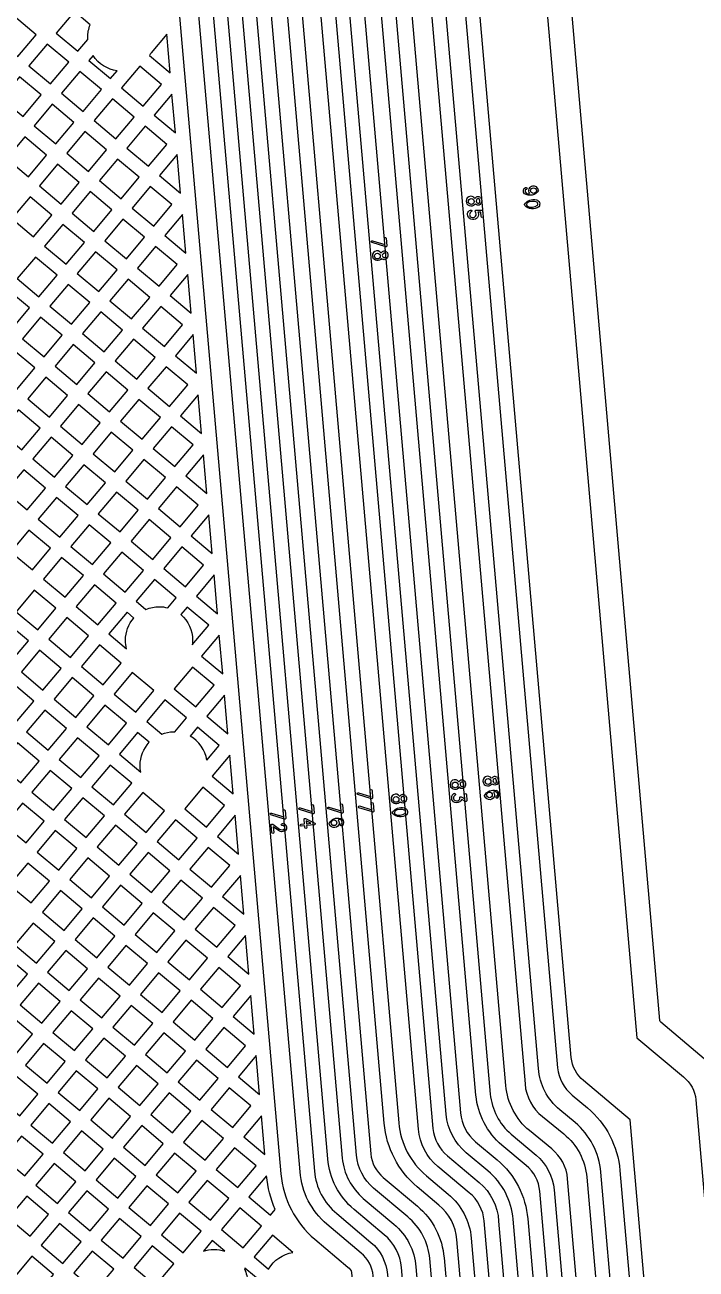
# Model space of a CAD drawing. Extents: x 592 to 965, y 89 to 353.
# Drawn here: x 670.69 to 674.25, y 137.94 to 144.53 of the extents above; entities that cross this region are included whole.
import ezdxf

# ---------------------------------------------------------------- set-up
doc = ezdxf.new("R2010")
doc.units = 0
doc.layers.add('bak_bak_ttr1-bcq8120', color=8, linetype='Continuous')
doc.layers.add('biaozhu1', color=4, linetype='Continuous')

msp = doc.modelspace()

# ---------------------------------------------------------------- linework, layer by layer
at = {"layer": 'bak_bak_ttr1-bcq8120'}
for p, q in [((671.4596, 144.2795), (671.4416, 144.4849)), ((671.3501, 144.3714), (671.4596, 144.2795)), ((671.4695, 144.1665), (671.3759, 144.055)), ((671.4874, 143.9614), (671.4695, 144.1665)), ((671.3759, 144.055), (671.4874, 143.9614)), ((671.4974, 143.848), (671.4036, 143.7363)), ((671.5153, 143.6425), (671.4974, 143.848)), ((671.4036, 143.7363), (671.5153, 143.6425)), ((671.5252, 143.5296), (671.4316, 143.418)), ((671.5432, 143.3244), (671.5252, 143.5296)), ((671.4316, 143.418), (671.5432, 143.3244)), ((671.5531, 143.2111), (671.4594, 143.0995)), ((671.571, 143.0058), (671.5531, 143.2111)), ((671.4594, 143.0995), (671.571, 143.0058)), ((671.581, 142.8924), (671.4874, 142.7809)), ((671.5989, 142.6873), (671.581, 142.8924)), ((671.4874, 142.7809), (671.5989, 142.6873)), ((671.6088, 142.5742), (671.5152, 142.4626)), ((671.6268, 142.3689), (671.6088, 142.5742)), ((671.5152, 142.4626), (671.6268, 142.3689)), ((671.6367, 142.2555), (671.5431, 142.1439)), ((671.6546, 142.0503), (671.6367, 142.2555)), ((671.5431, 142.1439), (671.6546, 142.0503)), ((671.6645, 141.9371), (671.5709, 141.8255)), ((671.6825, 141.7318), (671.6645, 141.9371)), ((671.5709, 141.8255), (671.6825, 141.7318)), ((671.6924, 141.6186), (671.5988, 141.507)), ((671.7104, 141.4134), (671.6924, 141.6186)), ((671.5988, 141.507), (671.7104, 141.4134)), ((671.135, 141.306), (671.2291, 141.227)), ((671.7203, 141.3002), (671.6266, 141.1885)), ((671.7382, 141.0948), (671.7203, 141.3002)), ((671.6266, 141.1885), (671.7382, 141.0948)), ((671.7481, 140.9817), (671.6545, 140.8701)), ((671.7661, 140.7764), (671.7481, 140.9817)), ((671.6545, 140.8701), (671.7661, 140.7764)), ((671.1907, 140.669), (671.3045, 140.5736)), ((671.776, 140.6632), (671.6823, 140.5516)), ((671.794, 140.4579), (671.776, 140.6632)), ((671.6823, 140.5516), (671.794, 140.4579)), ((671.8039, 140.3447), (671.7102, 140.2331)), ((671.8218, 140.1395), (671.8039, 140.3447)), ((671.7102, 140.2331), (671.8218, 140.1395)), ((671.8317, 140.0262), (671.738, 139.9146)), ((671.8497, 139.8209), (671.8317, 140.0262)), ((671.738, 139.9146), (671.8497, 139.8209)), ((671.8596, 139.7078), (671.7659, 139.5961)), ((671.8775, 139.5024), (671.8596, 139.7078)), ((671.7659, 139.5961), (671.8775, 139.5024)), ((671.8874, 139.3893), (671.7937, 139.2777)), ((671.9054, 139.184), (671.8874, 139.3893)), ((671.7937, 139.2777), (671.9054, 139.184)), ((671.9153, 139.0709), (671.8216, 138.9592)), ((671.9333, 138.8654), (671.9153, 139.0709)), ((671.8216, 138.9592), (671.9333, 138.8654)), ((671.9432, 138.7522), (671.8496, 138.6406)), ((671.9611, 138.547), (671.9432, 138.7522)), ((671.8496, 138.6406), (671.9611, 138.547)), ((671.9711, 138.434), (671.8773, 138.3223))]:
    msp.add_line(p, q, dxfattribs=at)
for points in [[(673.9996, 131.6772), (673.4184, 138.3529, 0.202802), (673.3463, 138.489), (673.2181, 138.5964, -0.199128), (673.0804, 138.8606), (672.2593, 148.2537, 0.017113), (672.2539, 148.4519, -0.039821), (672.2661, 149.1216, -0.099203), (672.9533, 151.4668, 0.100668), (675.8944, 161.397), (676.3737, 166.876, 0.152457), (673.0656, 182.0024, -0.019293), (673.0643, 182.0049, -0.026028), (672.8267, 182.4844, -0.006369), (672.6688, 182.9035, -0.010433), (672.6684, 182.9048), (672.568, 183.1892, -0.026059), (672.3852, 183.8632, -0.055622), (672.2339, 185.3461), (672.2339, 185.3648)], [(672.3101, 185.3463, 0.093108), (672.7399, 182.931, 0.006371), (672.8972, 182.5134, 0.026097), (673.1321, 182.0399, -0.019203), (673.1334, 182.0374), (673.2033, 181.9132, -0.151027), (676.4497, 166.8693), (675.9704, 161.3904, -0.100695), (673.0193, 151.4286, 0.099104), (672.342, 149.1142, 0.002642), (672.338, 149.0716, -0.010688), (672.3379, 149.0703, 0.037153), (672.33, 148.4566, -0.017231), (672.3355, 148.2518), (673.1563, 138.8673, 0.199163), (673.2671, 138.6549), (673.3997, 138.5435, -0.196143), (673.4943, 138.3596), (674.0755, 131.6839, -0.24441)], [(673.656, 130.3634, 0.134951), (673.7698, 130.4545, -0.010365), (673.7821, 130.4707), (673.9281, 130.6531, 0.117095), (674.0893, 130.9941, 0.092369), (674.1552, 131.6698), (673.566, 138.4172, 0.202571), (673.4816, 138.5768), (673.3631, 138.6739, -0.199679), (673.2388, 138.9119), (672.4141, 148.3471, -0.043095), (672.418, 149.1082, -0.099118), (673.0873, 151.3941, 0.100705), (676.0465, 161.3863), (676.5256, 166.8627, 0.151028), (673.2699, 181.9506, -0.064524), (672.6871, 183.3951, -0.009781), (672.6316, 183.6256, -0.062544), (672.3898, 185.0627, -0.010738), (672.3864, 185.3446, -0.008233), (672.3863, 185.3458)], [(672.9546, 130.255), (673.0528, 130.3501), (673.6636, 131.0781, 0.198766), (673.8471, 131.6605), (673.278, 138.2039, 0.197561), (673.1439, 138.4596), (673.0292, 138.5558, -0.198985), (672.9224, 138.7607), (672.1106, 148.0437, -0.035371), (672.0938, 149.0777), (672.1004, 149.1768, -0.099164), (672.7951, 151.5485, 0.10071), (675.7173, 161.4148), (676.1964, 166.8915, 0.151029), (672.9817, 181.7887, -0.014202), (672.8131, 182.1099, -0.026806), (672.8114, 182.1135, -0.016277), (672.4047, 183.1949, -0.021433), (672.4038, 183.1979, -0.018314), (672.4029, 183.2004), (672.3738, 183.2873, -0.003328), (672.3527, 183.3689, -0.071669), (672.0812, 185.3103, -0.010882), (672.0811, 185.3117)], [(674.3503, 131.4985), (673.7421, 138.4535, 0.199156), (673.6052, 138.716), (673.5239, 138.7841, -0.201314), (673.4113, 139.0028), (672.6035, 148.2382, -0.021495), (672.5786, 148.8009, -0.016298), (672.5937, 149.0771, -0.024188), (672.5944, 149.0818, -0.025234), (672.5945, 149.0869), (672.5959, 149.0983, -0.098851), (673.2448, 151.311, 0.01664), (674.0147, 152.8832, 0.083893), (676.2233, 161.368), (676.703, 166.85, 0.151001), (673.4248, 182.0378, -0.021769), (673.1937, 182.4945), (673.1757, 182.5346, -0.048528), (672.8165, 183.6156), (672.8021, 183.6769, -0.062745), (672.5676, 185.0748, -0.003103), (672.5656, 185.1533, -0.017165), (672.5656, 185.1566)], [(672.0064, 183.6863, 0.030112), (672.757, 181.6569, 0.023636), (672.7918, 181.5874), (673.0292, 181.1517), (673.2249, 180.755), (673.5994, 179.951, -0.050793), (673.6116, 179.9143, -0.099014), (676.0301, 169.061, -0.021041), (675.9333, 166.9148), (675.4389, 161.2643, -0.089443), (673.1463, 152.8421), (673.0601, 152.661, -0.010846), (672.5616, 151.672, 0.096888), (671.831, 149.2208, 0.05542), (671.8148, 148.5391), (672.6708, 138.7144, 0.197387), (672.8176, 138.4343), (672.9331, 138.3373, -0.198696), (673.0553, 138.1025), (673.6132, 131.7057, -0.197471)], [(674.5393, 131.3917), (673.8974, 138.7314), (673.6506, 138.9384, -0.204166), (673.585, 139.0613), (672.7791, 148.2726, -0.013815), (672.7592, 148.6242, -0.007886), (672.7592, 148.6295, -0.028747), (672.7725, 149.0772, -0.099079), (673.4024, 151.2282, 0.04925), (675.3822, 156.0426, 0.051156), (676.4004, 161.352), (676.8803, 166.837, 0.151035), (673.5769, 182.1303, -0.02147), (673.3563, 182.5674), (673.2931, 182.7135, -0.009537), (673.1895, 182.9767, -0.00749), (673.1877, 182.9813, -0.023126), (673.0314, 183.4849, -0.007378)], [(672.7854, 183.4208, 0.064527), (673.3584, 182.0004, -0.151028), (676.6268, 166.8539), (676.1472, 161.3723, -0.100652), (673.1772, 151.3467, 0.099858), (672.5176, 149.0816, 0.042411), (672.5158, 148.3498), (673.3401, 138.9207, 0.205813), (673.4326, 138.7481), (673.5459, 138.6555, -0.202486), (673.6672, 138.426), (674.2564, 131.6787, -0.092115)], [(672.9577, 183.4657, 0.06453), (673.5134, 182.0876, -0.15105), (676.8037, 166.836), (676.3245, 161.359, -0.100667), (673.3347, 151.2636, 0.099078), (672.6966, 149.0839, -0.029934), (672.6958, 149.078, -0.024023), (672.6951, 149.0733, -0.025292), (672.6949, 149.0682, 0.016225), (672.6802, 148.7999, 0.02145), (672.7047, 148.247), (673.5129, 139.0063, 0.195897), (673.5892, 138.862), (673.6705, 138.7939, -0.199139), (673.8433, 138.4624), (674.4515, 131.5074, -0.043701)], [(672.4768, 183.2194, 0.016253), (672.8811, 182.1442, 0.014237), (673.0481, 181.8261, -0.151029), (676.2723, 166.8849), (675.7927, 161.4037, -0.100663), (672.8625, 151.513, 0.099115), (672.1764, 149.1712), (672.1699, 149.0731, 0.035525), (672.1869, 148.0454), (672.9984, 138.7673, 0.199015), (673.0781, 138.6142), (673.1929, 138.518, -0.200551), (673.3543, 138.2057), (673.9231, 131.6671, -0.198631)], [(672.3328, 183.1689, 0.017099), (672.7636, 182.0286, 0.02755), (672.7934, 181.9677, -0.019357), (672.7949, 181.9653), (672.8972, 181.7833, -0.074734), (672.9276, 181.7017), (672.9432, 181.6294), (673.0466, 181.4441), (673.4682, 180.6411), (673.7589, 180.0608, -0.120663), (676.1707, 167.5857), (675.54, 160.4711, -0.079525), (673.1787, 152.5029, -0.006014), (672.7653, 151.6986, -0.011188), (672.7646, 151.6973, -0.023553), (672.7631, 151.6942, 0.108335), (672.0023, 148.9507), (671.9839, 148.6162), (672.8524, 138.6848, 0.199654), (672.9294, 138.5398), (673.0981, 138.3981, -0.203871), (673.2005, 138.1942), (673.7706, 131.6586, -0.198293)], [(673.5216, 183.1037, 0.009854), (673.6236, 182.8449, -0.008348), (673.6257, 182.8396), (673.68, 182.7145, 0.02177), (673.89, 182.2991, -0.008749), (673.8928, 182.2939, -0.048846), (676.0002, 177.5045, -0.101417), (677.2337, 166.7963), (676.7546, 161.3204, -0.100851), (673.7066, 151.0427, 0.097985), (673.1268, 149.0462, 0.029084), (673.1148, 148.6345, -0.007857), (673.1148, 148.6293, 0.013705), (673.1336, 148.2999, -0.009848), (673.1343, 148.2932), (673.9328, 139.1658), (674.1796, 138.9589, -0.204326), (674.2453, 138.8359), (674.8944, 131.4118, -0.043151)], [(675.4085, 130.5221), (675.3329, 132.2187, -0.128336), (675.3342, 132.225), (675.411, 132.3821, -0.191307), (675.4179, 132.3884, 0.941722), (675.2303, 132.9697), (675.0568, 132.9641, -0.159752), (675.0492, 132.9664), (674.8831, 133.0771, -0.231152), (674.8775, 133.0868), (674.3592, 138.9964), (674.0598, 139.2479, -0.202169), (674.0552, 139.2566), (673.2526, 148.4549, -0.014392), (673.2421, 148.7937, -0.010457), (673.2488, 148.9432), (673.2564, 149.0363, -0.099928), (673.8413, 151.0199, 0.013539), (674.4906, 152.328, 0.073346), (676.7202, 159.8771)], [(674.7534, 157.9762, -0.056062), (672.922, 152.726, -0.008808), (672.5229, 151.926), (672.4268, 151.7431, 0.045999), (671.9499, 150.5865, 0.025697), (671.7799, 149.9151, 0.022686), (671.6863, 149.3043, -0.020468), (671.6858, 149.3013, 0.016091), (671.6512, 149.0139, -0.015957), (671.651, 149.0117, 0.014778), (671.6357, 148.7463, 0.028917), (671.6384, 148.6651), (672.523, 138.55, 0.201019), (672.5889, 138.4249), (672.77, 138.2728, -0.198792), (672.9112, 137.9987), (673.4586, 131.7113, -0.198685)], [(673.0725, 131.7465), (672.5356, 137.9036, 0.201172), (672.4721, 138.0245), (672.2908, 138.1771, -0.198282), (672.1479, 138.4548), (671.2479, 148.7434, -0.026045), (671.245, 148.8237, -0.046093), (671.3116, 149.4305, -0.014974), (671.4064, 149.9922, -0.025668), (671.5862, 150.7008, -0.04599), (672.0899, 151.9217), (672.1785, 152.0902, 0.00892), (672.5789, 152.893), (672.6143, 152.968, 0.01347), (673.1605, 154.2078), (673.5054, 155.165), (673.7845, 156.0205, 0.01851), (674.2207, 157.5478)], [(674.2942, 157.5273, -0.018508), (673.8563, 155.9948), (673.5523, 155.0672), (673.2308, 154.1785, -0.013474), (672.6828, 152.9346), (672.6472, 152.8593, -0.008919), (672.2457, 152.0542, -0.024214), (672.2439, 152.0512), (672.1566, 151.8848, 0.071509), (671.4807, 149.975, 0.014981), (671.3867, 149.4174, 0.046455), (671.3211, 148.8199, 0.026118), (671.3241, 148.7474), (672.2241, 138.4587, 0.198692), (672.3424, 138.2332), (672.5237, 138.0806, -0.196816), (672.6116, 137.9103), (673.1486, 131.7502, -0.197692)], [(674.3975, 157.1702), (674.0872, 156.1036, -0.009683), (674.0373, 155.937, -0.014005), (674.0368, 155.9351, -0.004953), (673.8825, 155.4708, -0.013165), (673.8819, 155.4692, -0.003724), (673.4447, 154.3008, -0.010768), (673.4442, 154.2995, -0.009438), (673.4438, 154.2985, -0.026978), (672.2925, 151.8157, -0.011768), (672.2918, 151.8144, 0.071526), (671.6303, 149.945, 0.030569), (671.4768, 148.821, 0.041447), (671.4775, 148.7493), (672.3716, 138.5281, 0.197619), (672.4834, 138.3144), (672.6459, 138.1776, -0.198846), (672.7622, 137.9511), (673.3006, 131.7649, -0.1954)], [(672.2802, 130.2503), (672.4265, 130.3037), (672.8868, 130.6899), (673.4175, 131.322, 0.200055), (673.537, 131.7041), (672.9793, 138.0959, 0.198719), (672.884, 138.2789), (672.7686, 138.3759, -0.200141), (672.5946, 138.7125), (671.7389, 148.5325, -0.055657), (671.7559, 149.234)], [(671.5705, 130.1986, 0.182927), (671.6663, 130.2772, -0.086977), (671.797, 130.4326, -0.043695), (671.8024, 130.4364, -0.027153), (671.8055, 130.439, -0.066628), (672.1067, 130.6035), (672.2824, 130.6599, 0.112576), (672.373, 130.7064), (672.7833, 131.0506, 0.043546), (672.8322, 131.0996), (673.1305, 131.455, 0.196275), (673.2244, 131.7612), (672.6861, 137.9473, 0.199474), (672.5943, 138.1215), (672.4343, 138.256, -0.199632), (672.2955, 138.5242), (671.4014, 148.7454, -0.039841), (671.4007, 148.8265)], [(671.1467, 148.7329), (671.2108, 147.9996, -0.090408), (671.2095, 147.9861, -0.106484), (671.2132, 147.9705), (672.0466, 138.4444, 0.198453), (672.2266, 138.0979), (672.4018, 137.9505, -0.239024), (672.4202, 137.921), (672.4298, 137.8276, -0.188471), (672.4421, 137.8028), (672.9221, 132.2993, -0.143083), (672.9179, 132.2784, -0.259187), (672.9247, 132.2681), (672.9711, 131.7356, -0.197086)], [(671.8744, 129.8039), (671.9057, 129.8983, 0.060093), (671.914, 129.9393), (671.9295, 130.1162, -0.197458), (672.0521, 130.3511), (672.0759, 130.371, -0.098457), (672.2425, 130.4622), (672.3554, 130.4974, 0.098252), (672.4085, 130.5265), (672.8635, 130.9083, 0.042984), (672.9117, 130.9567), (673.2885, 131.4056, 0.198544), (673.3826, 131.7047), (672.8351, 137.9949, 0.199221), (672.7184, 138.2166), (672.5373, 138.3687, -0.196866), (672.447, 138.5432), (671.5623, 148.6612, -0.028842), (671.5596, 148.751)], [(672.5623, 129.9285, 0.233162), (672.6426, 130.0608, -0.197394), (672.8501, 130.4572), (673.1407, 130.7011), (673.5474, 131.1862, 0.199205), (673.6945, 131.6548), (673.1239, 138.1947, 0.203781), (673.0449, 138.3435), (672.8779, 138.4836, -0.198924), (672.7763, 138.6808), (671.9076, 148.6172)], [(671.4416, 144.4849), (671.3586, 144.386, -0.023847), (671.3501, 144.3714)], [(671.2291, 141.227, -0.064768), (671.2232, 141.2725, -0.182851), (671.2677, 141.3902), (671.2313, 141.4207), (671.135, 141.306)], [(671.5159, 141.4082, -0.220554), (671.5788, 141.2725, -0.034507), (671.5771, 141.2481)], [(671.3045, 140.5736, -0.050836), (671.3008, 140.6094, -0.191479), (671.3494, 140.7315), (671.287, 140.7838), (671.1907, 140.669)], [(671.8773, 138.3223), (671.9922, 138.2258), (672.0169, 138.2553, -0.079052), (671.9711, 138.434)], [(671.636, 138.0348, -0.080518), (671.6922, 138.0439, -0.083708), (671.7504, 138.034)], [(671.9052, 138.0036), (671.9817, 137.9394, -0.230724), (672.1105, 138.0272)]]:
    msp.add_lwpolyline(points, format="xyb", dxfattribs=at)
for points in [[(670.5378, 144.4628), (670.6526, 144.3664), (670.7491, 144.4815), (670.6343, 144.5778)], [(670.711, 144.3175), (670.8257, 144.2212), (670.9222, 144.3362), (670.8075, 144.4325)], [(671.2028, 144.2003), (671.3175, 144.104), (671.4137, 144.2186), (671.2989, 144.3149)], [(670.5658, 144.1445), (670.6806, 144.0482), (670.7768, 144.1628), (670.662, 144.2591)], [(670.8841, 144.1722), (670.9989, 144.0759), (671.0954, 144.1909), (670.9806, 144.2872)], [(670.739, 143.9992), (670.8538, 143.9029), (670.9499, 144.0175), (670.8351, 144.1138)], [(671.0573, 144.0269), (671.172, 143.9306), (671.2686, 144.0456), (671.1538, 144.1419)], [(670.9121, 143.8539), (671.0269, 143.7576), (671.1231, 143.8722), (671.0083, 143.9685)], [(671.2304, 143.8816), (671.3452, 143.7853), (671.4417, 143.9003), (671.3269, 143.9966)], [(670.5936, 143.826), (670.7084, 143.7297), (670.8048, 143.8445), (670.69, 143.9408)], [(670.7668, 143.6807), (670.8816, 143.5844), (670.9779, 143.6992), (670.8631, 143.7955)], [(671.0853, 143.7086), (671.2001, 143.6123), (671.2962, 143.7269), (671.1814, 143.8232)], [(670.9399, 143.5354), (671.0547, 143.4391), (671.1511, 143.5539), (671.0363, 143.6502)], [(671.2584, 143.5633), (671.3732, 143.467), (671.4694, 143.5816), (671.3546, 143.6779)], [(670.6215, 143.5075), (670.7362, 143.4112), (670.8326, 143.526), (670.7178, 143.6223)], [(670.7946, 143.3622), (670.9094, 143.2659), (671.0058, 143.3807), (670.891, 143.477)], [(671.1131, 143.3901), (671.2279, 143.2938), (671.3242, 143.4086), (671.2095, 143.5049)], [(670.9678, 143.2169), (671.0825, 143.1206), (671.1789, 143.2354), (671.0641, 143.3317)], [(671.2863, 143.2448), (671.4011, 143.1485), (671.4974, 143.2633), (671.3826, 143.3596)], [(670.6493, 143.1891), (670.7641, 143.0927), (670.8604, 143.2075), (670.7456, 143.3038)], [(671.1409, 143.0716), (671.2557, 142.9753), (671.3521, 143.0901), (671.2373, 143.1864)], [(670.504, 143.0158), (670.6188, 142.9195), (670.7152, 143.0344), (670.6004, 143.1307)], [(670.8225, 143.0438), (670.9373, 142.9475), (671.0336, 143.0622), (670.9188, 143.1585)], [(670.6772, 142.8705), (670.7919, 142.7742), (670.8883, 142.8891), (670.7735, 142.9854)], [(670.9957, 142.8985), (671.1105, 142.8021), (671.2067, 142.9169), (671.0919, 143.0132)], [(671.3141, 142.9263), (671.429, 142.8299), (671.5254, 142.9447), (671.4105, 143.0411)], [(671.1688, 142.7532), (671.2838, 142.6567), (671.38, 142.7715), (671.2651, 142.8679)], [(670.5318, 142.6973), (670.6466, 142.601), (670.7429, 142.7158), (670.6282, 142.8122)], [(670.8503, 142.7252), (670.9651, 142.6289), (671.0615, 142.7438), (670.9467, 142.8401)], [(671.3421, 142.6078), (671.4568, 142.5116), (671.5531, 142.6263), (671.4384, 142.7225)], [(670.705, 142.552), (670.8198, 142.4557), (670.9161, 142.5705), (670.8013, 142.6669)], [(671.0235, 142.5799), (671.1384, 142.4835), (671.2348, 142.5984), (671.1199, 142.6948)], [(670.8781, 142.4067), (670.9931, 142.3103), (671.0894, 142.4251), (670.9745, 142.5216)], [(671.1968, 142.4345), (671.3114, 142.3383), (671.4078, 142.4532), (671.2931, 142.5494)], [(670.5597, 142.3789), (670.6745, 142.2826), (670.7708, 142.3973), (670.656, 142.4937)], [(671.3698, 142.2893), (671.4847, 142.1929), (671.5811, 142.3078), (671.4662, 142.4042)], [(670.7329, 142.2336), (670.8478, 142.1372), (670.9441, 142.2519), (670.8292, 142.3484)], [(671.0514, 142.2613), (671.1661, 142.1651), (671.2624, 142.2799), (671.1478, 142.3762)], [(670.9061, 142.0882), (671.0208, 141.992), (671.1171, 142.1067), (671.0025, 142.203)], [(671.2245, 142.1161), (671.3394, 142.0197), (671.4357, 142.1345), (671.3208, 142.231)], [(670.5875, 142.0604), (670.7024, 141.964), (670.7988, 142.0788), (670.6839, 142.1752)], [(671.0792, 141.943), (671.1941, 141.8466), (671.2904, 141.9613), (671.1755, 142.0578)], [(671.3978, 141.9707), (671.5125, 141.8744), (671.6089, 141.9893), (671.4941, 142.0856)], [(670.7608, 141.915), (670.8755, 141.8188), (670.9718, 141.9336), (670.8572, 142.0298)], [(670.9338, 141.7698), (671.0488, 141.6734), (671.1451, 141.7882), (671.0302, 141.8846)], [(671.2525, 141.7976), (671.3672, 141.7013), (671.4635, 141.8161), (671.3488, 141.9124)], [(670.6156, 141.7419), (670.7302, 141.6457), (670.8265, 141.7604), (670.7118, 141.8566)], [(671.1071, 141.6244), (671.2219, 141.5281), (671.3182, 141.6429), (671.2035, 141.7392)], [(671.4256, 141.6523), (671.5404, 141.556), (671.6367, 141.6707), (671.5219, 141.7671)], [(670.7886, 141.5967), (670.9035, 141.5002), (670.9998, 141.615), (670.8849, 141.7114)], [(670.6432, 141.4234), (670.7581, 141.327), (670.8545, 141.4419), (670.7396, 141.5383)], [(670.9619, 141.4513), (671.0766, 141.355), (671.1729, 141.4697), (671.0582, 141.566)], [(670.498, 141.2503), (670.6129, 141.1539), (670.7092, 141.2686), (670.5943, 141.3651)], [(670.8165, 141.278), (670.9313, 141.1817), (671.0277, 141.2966), (670.9129, 141.3929)], [(670.6713, 141.1049), (670.786, 141.0086), (670.8823, 141.1234), (670.7675, 141.2197)], [(670.9897, 141.1328), (671.1045, 141.0364), (671.2008, 141.1513), (671.086, 141.2476)], [(670.8444, 140.9596), (670.9592, 140.8633), (671.0555, 140.978), (670.9407, 141.0744)], [(671.1628, 140.9874), (671.2776, 140.8911), (671.374, 141.006), (671.2592, 141.1023)], [(671.4813, 141.0154), (671.5961, 140.9191), (671.6924, 141.0338), (671.5776, 141.1301)], [(670.5259, 140.9317), (670.6407, 140.8354), (670.737, 140.9502), (670.6223, 141.0465)], [(670.699, 140.7864), (670.8138, 140.6901), (670.9102, 140.8049), (670.7954, 140.9013)], [(671.0176, 140.8143), (671.1323, 140.718), (671.2286, 140.8328), (671.1139, 140.9291)], [(670.8722, 140.6411), (670.987, 140.5448), (671.0834, 140.6596), (670.9686, 140.7559)], [(670.5537, 140.6132), (670.6685, 140.5169), (670.7649, 140.6317), (670.6501, 140.728)], [(671.0454, 140.4958), (671.1602, 140.3995), (671.2565, 140.5143), (671.1417, 140.6107)], [(670.7269, 140.4679), (670.8417, 140.3716), (670.938, 140.4864), (670.8232, 140.5827)], [(671.537, 140.3785), (671.6518, 140.2821), (671.7481, 140.3969), (671.6333, 140.4932)], [(670.5816, 140.2948), (670.6964, 140.1985), (670.7927, 140.3132), (670.6779, 140.4095)], [(670.9001, 140.3226), (671.0149, 140.2263), (671.1112, 140.3411), (670.9964, 140.4374)], [(671.2185, 140.3505), (671.3333, 140.2542), (671.4297, 140.3691), (671.3149, 140.4654)], [(671.0732, 140.1773), (671.188, 140.081), (671.2843, 140.1958), (671.1696, 140.2921)], [(671.3917, 140.2052), (671.5065, 140.1089), (671.6029, 140.2237), (671.488, 140.3201)], [(670.7548, 140.1495), (670.8696, 140.0532), (670.9659, 140.1679), (670.8511, 140.2643)], [(671.2464, 140.032), (671.3612, 139.9357), (671.4575, 140.0505), (671.3427, 140.1468)], [(671.5649, 140.0599), (671.6797, 139.9636), (671.776, 140.0784), (671.6612, 140.1748)], [(670.6094, 139.9763), (670.7242, 139.88), (670.8206, 139.9948), (670.7058, 140.0911)], [(670.9279, 140.0042), (671.0427, 139.9079), (671.139, 140.0227), (671.0242, 140.119)], [(670.7826, 139.831), (670.8974, 139.7347), (670.9937, 139.8495), (670.879, 139.9458)], [(671.1011, 139.8589), (671.2159, 139.7626), (671.3122, 139.8773), (671.1974, 139.9737)], [(671.4195, 139.8867), (671.5343, 139.7904), (671.6307, 139.9052), (671.5159, 140.0015)], [(671.2743, 139.7136), (671.3891, 139.6172), (671.4854, 139.732), (671.3706, 139.8284)], [(671.5927, 139.7414), (671.7075, 139.6451), (671.8038, 139.7599), (671.689, 139.8562)], [(670.6373, 139.6578), (670.7521, 139.5615), (670.8484, 139.6763), (670.7336, 139.7726)], [(670.9557, 139.6857), (671.0706, 139.5894), (671.1669, 139.7042), (671.0521, 139.8005)], [(671.4474, 139.5683), (671.5622, 139.472), (671.6585, 139.5867), (671.5437, 139.683)], [(670.8105, 139.5125), (670.9253, 139.4162), (671.0216, 139.531), (670.9068, 139.6273)], [(671.1289, 139.5404), (671.2437, 139.444), (671.3401, 139.5589), (671.2253, 139.6552)], [(670.492, 139.4847), (670.6068, 139.3884), (670.7031, 139.5032), (670.5883, 139.5995)], [(671.3021, 139.3951), (671.4169, 139.2988), (671.5132, 139.4136), (671.3984, 139.5099)], [(671.6206, 139.423), (671.7354, 139.3266), (671.8317, 139.4414), (671.7169, 139.5378)], [(670.6652, 139.3394), (670.78, 139.2431), (670.8763, 139.3578), (670.7615, 139.4542)], [(670.9836, 139.3672), (671.0984, 139.2709), (671.1947, 139.3857), (671.0799, 139.482)], [(671.4752, 139.2498), (671.59, 139.1534), (671.6864, 139.2683), (671.5716, 139.3646)], [(670.8383, 139.1941), (670.9531, 139.0977), (671.0495, 139.2125), (670.9347, 139.3089)], [(671.1568, 139.2219), (671.2716, 139.1256), (671.3679, 139.2404), (671.2531, 139.3367)], [(670.5198, 139.1661), (670.6346, 139.0698), (670.731, 139.1847), (670.6162, 139.281)], [(671.6484, 139.1045), (671.7632, 139.0082), (671.8595, 139.123), (671.7448, 139.2193)], [(671.0115, 139.0488), (671.1263, 138.9524), (671.2226, 139.0672), (671.1078, 139.1635)], [(671.33, 139.0766), (671.4448, 138.9803), (671.5411, 139.0951), (671.4263, 139.1914)], [(670.693, 139.0208), (670.8078, 138.9245), (670.9042, 139.0394), (670.7894, 139.1357)], [(671.5031, 138.9313), (671.6179, 138.835), (671.7142, 138.9498), (671.5994, 139.0461)], [(670.5478, 138.8478), (670.6625, 138.7514), (670.7588, 138.8661), (670.644, 138.9624)], [(670.8661, 138.8755), (670.9809, 138.7792), (671.0773, 138.8941), (670.9625, 138.9904)], [(671.1847, 138.9035), (671.2995, 138.8071), (671.3958, 138.9219), (671.281, 139.0182)], [(671.6763, 138.786), (671.7912, 138.6896), (671.8875, 138.8044), (671.7726, 138.9008)], [(671.0393, 138.7302), (671.1541, 138.6339), (671.2505, 138.7488), (671.1357, 138.8451)], [(671.3578, 138.7582), (671.4726, 138.6619), (671.5689, 138.7766), (671.4541, 138.8729)], [(670.7209, 138.7024), (670.8357, 138.6061), (670.932, 138.7208), (670.8172, 138.8171)], [(671.2125, 138.5849), (671.3272, 138.4886), (671.4236, 138.6035), (671.3089, 138.6998)], [(671.531, 138.6129), (671.6459, 138.5165), (671.7422, 138.6312), (671.6273, 138.7277)], [(670.5756, 138.5293), (670.6904, 138.4329), (670.7867, 138.5477), (670.6719, 138.6441)], [(670.8941, 138.5571), (671.0089, 138.4608), (671.1051, 138.5755), (670.9903, 138.6718)], [(671.7043, 138.4675), (671.8189, 138.3713), (671.9152, 138.4861), (671.8006, 138.5823)], [(670.7488, 138.384), (670.8636, 138.2876), (670.9599, 138.4025), (670.8451, 138.4988)], [(671.0672, 138.4118), (671.182, 138.3155), (671.2783, 138.4302), (671.1635, 138.5265)], [(671.3856, 138.4396), (671.5005, 138.3432), (671.5969, 138.4581), (671.482, 138.5545)], [(671.2404, 138.2665), (671.3553, 138.1701), (671.4515, 138.2848), (671.3366, 138.3813)], [(671.5589, 138.2942), (671.6736, 138.198), (671.7699, 138.3129), (671.6553, 138.4091)], [(670.6035, 138.2108), (670.7183, 138.1145), (670.8146, 138.2293), (670.6998, 138.3256)], [(670.9219, 138.2387), (671.0367, 138.1423), (671.133, 138.2572), (671.0183, 138.3535)], [(671.4137, 138.1211), (671.5283, 138.0249), (671.6246, 138.1396), (671.5099, 138.2359)], [(671.7319, 138.149), (671.8469, 138.0526), (671.9433, 138.1675), (671.8283, 138.2639)], [(670.7766, 138.0655), (670.8914, 137.9692), (670.9877, 138.084), (670.8729, 138.1803)], [(671.0951, 138.0934), (671.21, 137.997), (671.3063, 138.1118), (671.1914, 138.2082)], [(670.9498, 137.9202), (671.0647, 137.8238), (671.161, 137.9386), (671.0461, 138.035)], [(671.2684, 137.948), (671.383, 137.8518), (671.4793, 137.9666), (671.3647, 138.0628)], [(670.6314, 137.8924), (670.7462, 137.7961), (670.8424, 137.9108), (670.7276, 138.0071)]]:
    msp.add_lwpolyline(points, close=True, dxfattribs=at)
for points in [[(670.8565, 144.4908), (670.9712, 144.3945), (671.0232, 144.4566, -0.01591), (671.0229, 144.4677, -0.097838), (671.0362, 144.5353), (670.9526, 144.6055)], [(671.0296, 144.3456), (671.1444, 144.2492), (671.1796, 144.2912, -0.223414), (671.0512, 144.3714)], [(671.2803, 141.4791), (671.3315, 141.4361, -0.100798), (671.401, 141.4503, -0.065158), (671.4467, 141.4443), (671.4914, 141.4976), (671.3766, 141.5939)], [(671.336, 140.8422), (671.4153, 140.7756, -0.091274), (671.4786, 140.7872, -0.009874), (671.4854, 140.7871), (671.5472, 140.8607), (671.4324, 140.957)], [(671.8383, 137.7648), (671.8748, 137.7342), (671.9591, 137.8346, -0.023604), (671.9583, 137.8512, -0.011935), (671.9585, 137.8595), (671.8563, 137.9452), (671.8531, 137.9415, -0.110094), (671.87, 137.8661, -0.152643)]]:
    msp.add_lwpolyline(points, format="xyb", close=True, dxfattribs=at)
for points in [[(671.5771, 141.2481), (671.6646, 141.3523), (671.5498, 141.4486), (671.5159, 141.4082)], [(671.6543, 140.6368), (671.7203, 140.7154), (671.6055, 140.8117), (671.5658, 140.7644)], [(672.1105, 138.0272), (672.0016, 138.1185), (671.9052, 138.0036)], [(671.7504, 138.034), (671.6829, 138.0907), (671.636, 138.0348)]]:
    msp.add_lwpolyline(points, dxfattribs=at)
msp.add_arc((671.4786, 140.6094), 0.1778, 8.85978, 60.63952, dxfattribs=at)
at = {"layer": 'biaozhu1'}
msp.add_line((672.2057, 140.3022), (672.1806, 140.3147), dxfattribs=at)
for points in [[(673.3316, 143.6552, -0.099189), (673.3318, 143.6571), (673.3344, 143.6658, -0.206808), (673.3368, 143.6689), (673.3432, 143.6724)], [(673.4118, 143.6566, -0.421173), (673.3367, 143.6395), (673.3326, 143.6478, -0.10113), (673.3321, 143.6497), (673.3316, 143.6552)], [(673.3432, 143.6724, -1.487146), (673.3434, 143.6611, 0.775736), (673.3639, 143.6409)], [(673.1051, 143.6184, -0.464023), (673.0971, 143.5794, -0.322712), (673.0774, 143.5856, -0.621794), (673.031, 143.5902)], [(673.0971, 143.6121, 0.425401), (673.0827, 143.6069), (673.0814, 143.6002)], [(673.0814, 143.6002), (673.0838, 143.5938, 0.425393), (673.0989, 143.5912)], [(673.338, 143.5826, -0.330873), (673.4003, 143.6068, -0.535842), (673.4134, 143.5705)], [(673.4134, 143.5705, -0.39402), (673.3385, 143.5771), (673.338, 143.5826)], [(673.0551, 143.515, 0.818172), (673.0771, 143.5429, -0.739721), (673.08, 143.552), (673.1101, 143.5518, -0.393189), (673.1151, 143.5471), (673.1176, 143.5188, -1), (673.1076, 143.5179), (673.1055, 143.5418), (673.0903, 143.5419, -0.645263), (673.0623, 143.5034), (673.0521, 143.5053, -0.112412), (673.0501, 143.5062), (673.043, 143.5113, -0.127631), (673.0414, 143.5132), (673.0374, 143.5214, -0.10157), (673.0369, 143.5233, -0.431659), (673.0508, 143.552)], [(673.0508, 143.552, -1), (673.0555, 143.5431, 0.637714), (673.0551, 143.515)], [(672.5298, 143.3808, -1), (672.5327, 143.3903), (672.5978, 143.3701)], [(672.5978, 143.3701), (672.595, 143.4026, -1), (672.605, 143.4035), (672.6084, 143.3638, -0.543435), (672.602, 143.3584), (672.5298, 143.3808)], [(672.6078, 143.3295, -0.464306), (672.5997, 143.2904, -0.321973), (672.58, 143.2967, -0.623577), (672.5336, 143.3013)], [(672.5997, 143.3232, 0.42588), (672.5853, 143.318), (672.584, 143.3113)], [(672.584, 143.3113), (672.5865, 143.3049, 0.425076), (672.6015, 143.3023)], [(673.1937, 140.5446, -0.464023), (673.1856, 140.5055, -0.322712), (673.1659, 140.5117, -0.621794), (673.1195, 140.5163)], [(673.1856, 140.5383, 0.425401), (673.1712, 140.533), (673.1699, 140.5263)], [(672.5223, 140.4437), (672.5195, 140.4761, -1), (672.5295, 140.477), (672.5329, 140.4372, -0.53576), (672.5265, 140.4319), (672.4543, 140.4543)], [(673.0197, 140.526, -0.462421), (673.0117, 140.487, -0.322305), (672.992, 140.4933, -0.622697), (672.9456, 140.4979)], [(673.0117, 140.5198, 0.42542), (672.9973, 140.5146), (672.9959, 140.5079)], [(672.9959, 140.5079), (672.9984, 140.5015, 0.42505), (673.0135, 140.4989)], [(673.1938, 140.4363, -1.487146), (673.1936, 140.4476, 0.77543), (673.1731, 140.4677, -0.88571), (673.1386, 140.4323), (673.1316, 140.4374, -0.127631), (673.13, 140.4393), (673.1259, 140.4475, -0.10113), (673.1254, 140.4494, -0.354828), (673.1875, 140.4763)], [(673.1699, 140.5263), (673.1724, 140.5199, 0.425393), (673.1875, 140.5173)], [(672.4543, 140.4543, -1), (672.4572, 140.4639), (672.5223, 140.4437)], [(672.5284, 140.3739), (672.5256, 140.4064, -1), (672.5355, 140.4072), (672.539, 140.3674, -0.53576), (672.5325, 140.3622), (672.4603, 140.3846)], [(672.7065, 140.4496, -0.464023), (672.6985, 140.4105, -0.322712), (672.6788, 140.4168, -0.621794), (672.6324, 140.4214)], [(672.6985, 140.4433, 0.425401), (672.6841, 140.4381), (672.6828, 140.4314)], [(672.6828, 140.4314), (672.6852, 140.425, 0.425393), (672.7003, 140.4224)], [(673.0216, 140.4318), (673.0197, 140.454, -1), (673.0296, 140.4549), (673.0323, 140.4237, -0.599824), (673.025, 140.4187), (673.0051, 140.4292, -0.720675), (672.9514, 140.431)], [(672.9653, 140.4596, -1), (672.97, 140.4508, 0.637728), (672.9696, 140.4226)], [(672.9696, 140.4226, 0.373047), (672.995, 140.4303), (672.9943, 140.4374, -0.599948), (673.0016, 140.4423), (673.0216, 140.4318)], [(671.9938, 140.3467, -1), (671.9968, 140.3563), (672.0619, 140.3361)], [(672.0619, 140.3361), (672.059, 140.3685, -1), (672.069, 140.3694), (672.0725, 140.3297, -0.543435), (672.066, 140.3243), (671.9938, 140.3467)], [(672.145, 140.3747, -1), (672.148, 140.3842), (672.2131, 140.3641)], [(672.2131, 140.3641), (672.2103, 140.3965, -1), (672.2202, 140.3974), (672.2237, 140.3577, -0.543435), (672.2172, 140.3523), (672.145, 140.3747)], [(672.2981, 140.3781, -1), (672.301, 140.3877), (672.3661, 140.3675)], [(672.3661, 140.3675), (672.3633, 140.3999, -1), (672.3733, 140.4008), (672.3767, 140.3611, -0.543435), (672.3703, 140.3557), (672.2981, 140.3781)], [(672.4603, 140.3846, -1), (672.4633, 140.3941), (672.5284, 140.3739)], [(672.6378, 140.36, -0.330873), (672.7001, 140.3842, -0.535842), (672.7132, 140.3479)], [(672.7132, 140.3479, -0.39402), (672.6383, 140.3545), (672.6378, 140.36)], [(671.9954, 140.2927, -0.64464), (672.0033, 140.2972), (672.0386, 140.2719, 0.339902), (672.0673, 140.2745)], [(672.0063, 140.2827), (672.0089, 140.2537, -1), (671.9989, 140.2529), (671.9954, 140.2927)], [(672.0769, 140.2715, -0.418416), (672.0332, 140.2635), (672.0063, 140.2827)], [(672.0673, 140.2745, 0.570532), (672.0542, 140.29, -1), (672.0533, 140.2999)], [(672.37, 140.2883, -1.487146), (672.3698, 140.2996, 0.77543), (672.3494, 140.3198, -0.88571), (672.3149, 140.2844), (672.3078, 140.2894, -0.127631), (672.3062, 140.2913), (672.3021, 140.2995, -0.10113), (672.3016, 140.3015, -0.354828), (672.3637, 140.3283)]]:
    msp.add_lwpolyline(points, format="xyb", dxfattribs=at)
for points in [[(673.348, 143.5826), (673.3484, 143.5788), (673.3512, 143.573, 0.272443), (673.4063, 143.5778, 0.311849), (673.4049, 143.5937, 0.272453), (673.3498, 143.5888)], [(672.6478, 140.36), (672.6481, 140.3562), (672.651, 140.3503, 0.272443), (672.7061, 140.3552, 0.311849), (672.7047, 140.371, 0.272453), (672.6496, 140.3662)], [(672.1537, 140.2976), (672.1719, 140.2992), (672.1699, 140.3226, -0.592841), (672.1771, 140.3276), (672.2261, 140.3032, -0.764679), (672.2242, 140.2937), (672.1828, 140.2901), (672.1836, 140.2809, -1), (672.1736, 140.28), (672.1728, 140.2892), (672.1545, 140.2876, -1)]]:
    msp.add_lwpolyline(points, format="xyb", close=True, dxfattribs=at)
msp.add_lwpolyline([(672.1806, 140.3147), (672.1819, 140.3001), (672.2057, 140.3022)], dxfattribs=at)
for centre, radius in [((673.3851, 143.6557), 0.0151), ((673.0555, 143.5978), 0.0154), ((672.5581, 143.3089), 0.0154), ((673.1441, 140.5239), 0.0154), ((672.9701, 140.5055), 0.0154), ((672.6569, 140.429), 0.0154), ((673.1518, 140.453), 0.0151), ((672.3281, 140.305), 0.0151)]:
    msp.add_circle(centre, radius, dxfattribs=at)
for centre, radius, start, end in [((673.3822, 143.6554), 0.0233, 95.11486, 218.35787), ((673.3865, 143.654), 0.0255, 5.9808, 104.49855), ((673.0537, 143.6007), 0.025, 31.87541, 204.81511), ((673.0918, 143.6043), 0.0194, 46.70674, 150.41135), ((673.0796, 143.6), 0.0213, 335.44327, 34.5682), ((672.5563, 143.3117), 0.025, 31.92459, 204.7535), ((672.5944, 143.3154), 0.0194, 46.59252, 150.52417), ((672.5822, 143.3111), 0.0213, 335.4264, 34.58388), ((673.1422, 140.5268), 0.025, 31.87541, 204.81511), ((673.1804, 140.5304), 0.0194, 46.70674, 150.41135), ((673.1681, 140.5262), 0.0213, 335.44327, 34.5682), ((672.9682, 140.5084), 0.025, 31.8018, 204.85063), ((673.0064, 140.512), 0.0194, 46.48467, 150.36377), ((672.9941, 140.5077), 0.0213, 335.44278, 34.54036), ((673.1818, 140.4549), 0.0221, 302.75284, 75.07193), ((672.6551, 140.4319), 0.025, 31.87541, 204.81511), ((672.6932, 140.4355), 0.0194, 46.70674, 150.41135), ((672.681, 140.4312), 0.0213, 335.44327, 34.5682), ((672.9718, 140.4388), 0.0218, 107.17185, 200.95362), ((672.056, 140.2782), 0.0219, 342.1448, 97.1246), ((672.3581, 140.3069), 0.0221, 302.75284, 75.07193)]:
    msp.add_arc(centre, radius, start, end, dxfattribs=at)

doc.saveas('drawing.dxf')
